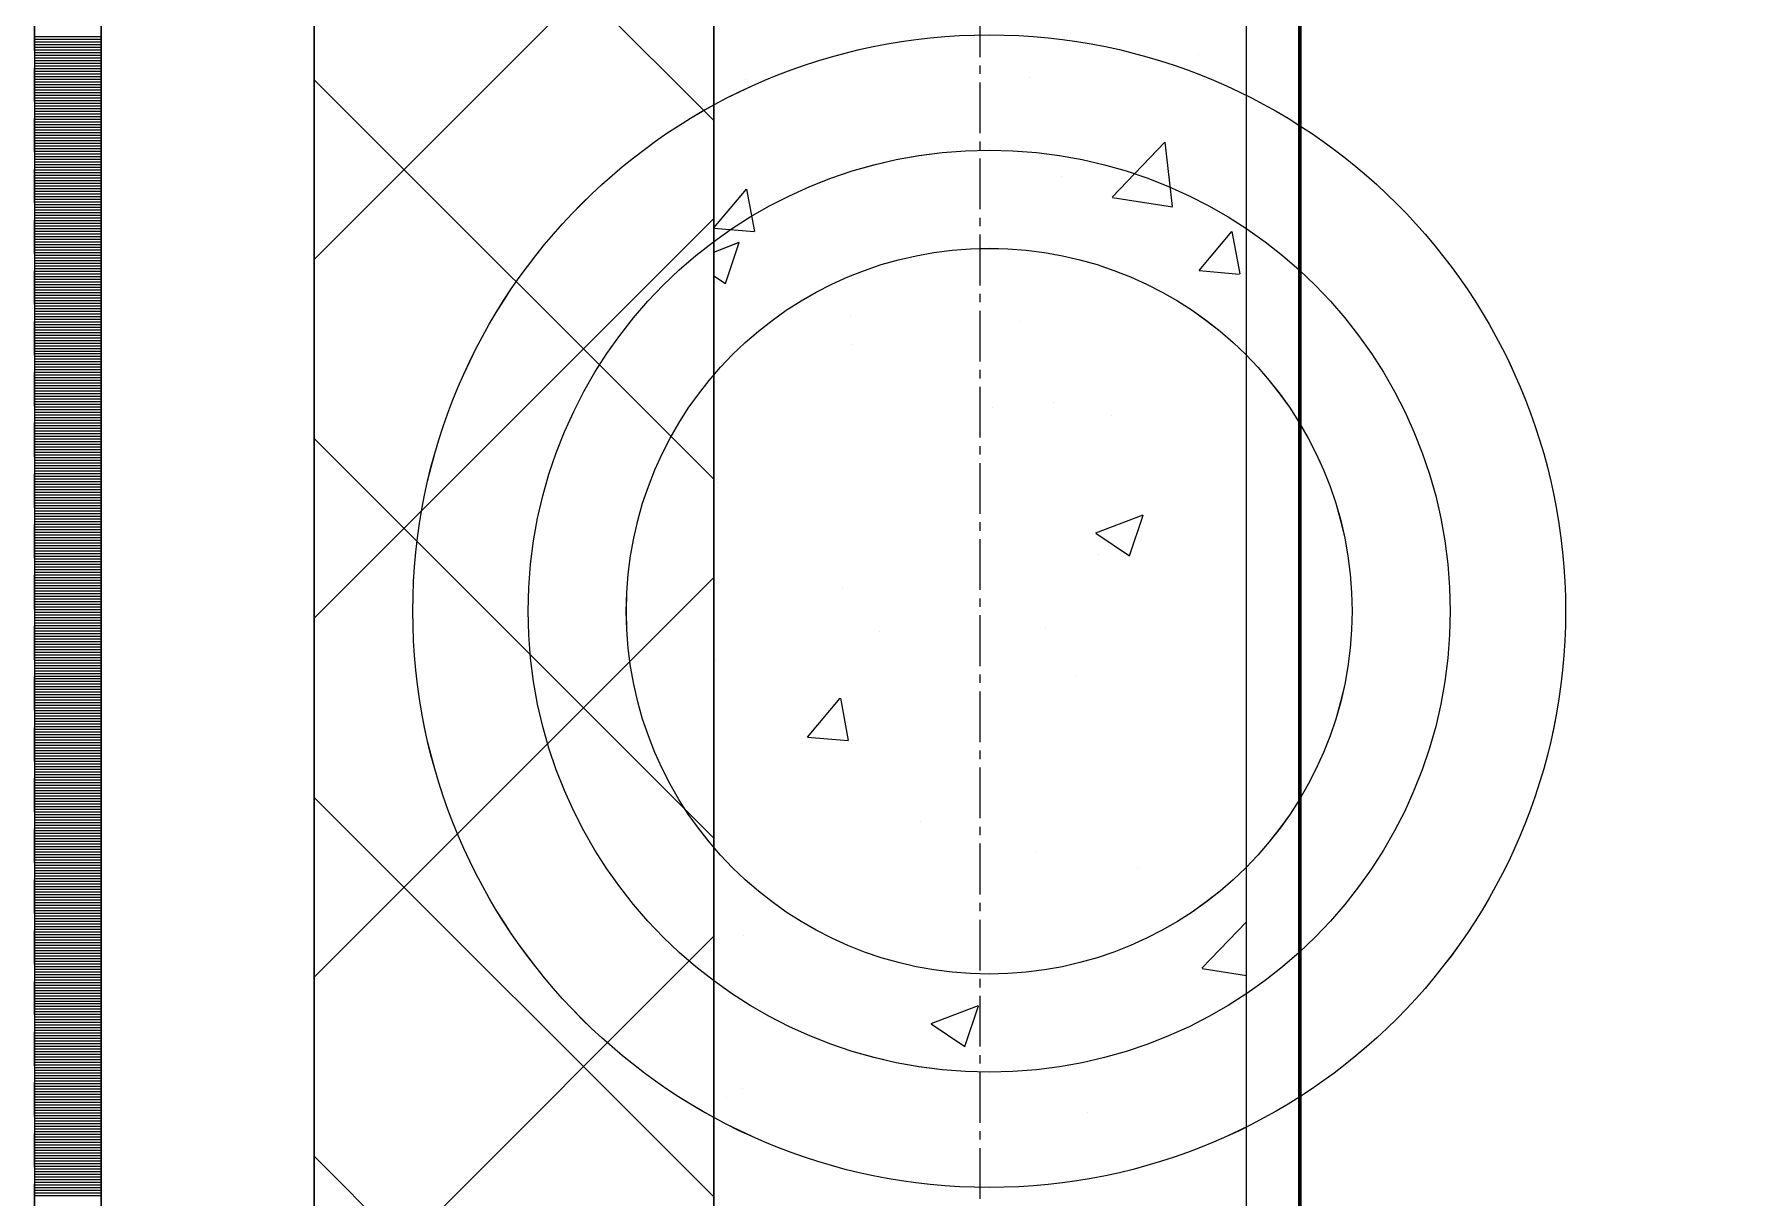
# Model space of a CAD drawing. Header units: millimetres. Extents: x 470010 to 1231400, y -134005 to 421770.
# Drawn here: x 672519 to 673165, y -45673 to -45237 of the extents above; entities that cross this region are included whole.
import ezdxf
from ezdxf.enums import TextEntityAlignment as Align

# ---------------------------------------------------------------- set-up
doc = ezdxf.new("R2010")
doc.units = ezdxf.units.MM
doc.linetypes.add('CENTER2', pattern=[28.575, 19.05, -3.175, 3.175, -3.175])
doc.linetypes.add('DASHED', pattern=[19.05, 12.7, -6.35])
doc.layers.get('Defpoints').update_dxf_attribs({"color": 140})
for name, color, linetype, lineweight in [('0) шп потолок', 3, 'Continuous', 60), ('АР_Стены ПЕНОблок', 52, 'Continuous', 20), ('АР_Тонкая', 254, 'Continuous', 5), ('АР_Утеплитель', 31, 'Continuous', 0), ('АР_Штриховка', 8, 'Continuous', 0)]:
    doc.layers.add(name, color=color, linetype=linetype, lineweight=lineweight)
doc.layers.add('АР_Делит', color=120, linetype='Continuous', lineweight=0, plot=False)
doc.layers.add('РД_Оси_100', color=7, linetype='Continuous', lineweight=0, true_color=0x525252)
doc.styles.add('style1', font='ARIALN.TTF')

# ---------------------------------------------------------------- blocks, each defined once
blk = doc.blocks.new('СОШ_2200_АР_ОСИ_М100_28.05.24')
at = {"layer": 'АР_Делит', "color": 251, "linetype": 'DASHED', "true_color": 0x636466}
blk.add_lwpolyline([(114955, 135155), (114955, -355), (93595.036, -355), (93595.036, 13855), (94145, 13855), (94145, 68320), (66055, 68320), (66055, 13857.73), (83455, 13857.73), (83455, -355), (45245, -355), (45245, 13145), (44695, 13145), (44695, 26755), (45245, 26755), (45245, 68320), (20455, 68320), (20455, 26755), (27955, 26755), (27955, 13145), (-355, 13145), (-355, 100855)], dxfattribs=at)
at = {"layer": 'РД_Оси_100', "color": 251, "linetype": 'CENTER2', "true_color": 0x636466}
blk.add_line((0, -6155), (0, 139938.679), dxfattribs=at)
blk = doc.blocks.new('A$C9108343f')
at = {"layer": '0) шп потолок'}
blk.add_lwpolyline([(14844.96, 52575), (14844.96, 61255), (7274.96, 61255), (7274.96, 52155), (13824.96, 52155)], dxfattribs=at)
at = {"layer": 'АР_Делит', "color": 18, "true_color": 0x000000}
for radius in [216.34, 173.04, 136.21]:
    blk.add_circle((7158.34, 54913.08), radius, dxfattribs=at)
at = {"layer": 'АР_Стены ПЕНОблок', "color": 18, "linetype": 'Continuous', "lineweight": 20, "true_color": 0x000000}
for p, q in [((7054.96, 97555), (7054.96, 21355)), ((7254.96, 21355), (7254.96, 97555))]:
    blk.add_line(p, q, dxfattribs=at)
at = {"layer": 'АР_Тонкая', "color": 18, "linetype": 'Continuous', "lineweight": 5, "true_color": 0x000000}
for p, q in [((6799.96, 97555), (6799.96, 21355)), ((6824.96, 97555), (6824.96, 21355)), ((6824.96, 21355), (6824.96, 97555)), ((6904.96, 21355), (6904.96, 97555))]:
    blk.add_line(p, q, dxfattribs=at)
at = {"layer": 'АР_Утеплитель', "color": 18, "linetype": 'Continuous', "lineweight": 0, "true_color": 0x000000}
for p, q in [((6904.96, 97555), (6904.96, 21355)), ((7054.96, 21355), (7054.96, 97555))]:
    blk.add_line(p, q, dxfattribs=at)
at = {"layer": 'АР_Штриховка', "color": 18, "linetype": 'Continuous', "lineweight": 0, "true_color": 0x000000}
for p, q in [((7054.96, 55097.29), (6904.96, 55247.29)), ((6904.96, 55045.15), (7054.96, 55195.15)), ((6799.96, 55128.75), (6824.96, 55128.75)), ((6799.96, 55127.75), (6824.96, 55127.75)), ((6799.96, 55126.75), (6824.96, 55126.75)), ((6799.96, 55125.75), (6824.96, 55125.75)), ((6799.96, 55124.75), (6824.96, 55124.75)), ((6799.96, 55123.75), (6824.96, 55123.75)), ((6799.96, 55122.75), (6824.96, 55122.75)), ((6799.96, 55121.75), (6824.96, 55121.75)), ((6799.96, 55120.75), (6824.96, 55120.75)), ((7236.95, 55121.91), (7236.95, 55121.91)), ((6799.96, 55119.75), (6824.96, 55119.75)), ((6799.96, 55118.75), (6824.96, 55118.75)), ((6799.96, 55117.75), (6824.96, 55117.75)), ((6799.96, 55116.75), (6824.96, 55116.75)), ((6799.96, 55115.75), (6824.96, 55115.75)), ((6799.96, 55114.75), (6824.96, 55114.75)), ((6799.96, 55113.75), (6824.96, 55113.75)), ((6799.96, 55112.75), (6824.96, 55112.75)), ((6799.96, 55111.75), (6824.96, 55111.75)), ((6799.96, 55110.75), (6824.96, 55110.75)), ((6799.96, 55109.75), (6824.96, 55109.75)), ((6799.96, 55108.75), (6824.96, 55108.75)), ((6799.96, 55107.75), (6824.96, 55107.75)), ((7054.96, 54962.59), (6904.96, 55112.59)), ((7066.73, 55112.82), (7066.73, 55112.82)), ((7173.37, 55113.53), (7173.37, 55113.53)), ((6799.96, 55106.75), (6824.96, 55106.75)), ((6799.96, 55105.75), (6824.96, 55105.75)), ((6799.96, 55104.75), (6824.96, 55104.75)), ((6799.96, 55103.75), (6824.96, 55103.75)), ((6799.96, 55102.75), (6824.96, 55102.75)), ((6799.96, 55101.75), (6824.96, 55101.75)), ((6799.96, 55100.75), (6824.96, 55100.75)), ((6799.96, 55099.75), (6824.96, 55099.75)), ((6799.96, 55098.75), (6824.96, 55098.75)), ((6799.96, 55097.75), (6824.96, 55097.75)), ((6799.96, 55096.75), (6824.96, 55096.75)), ((6799.96, 55095.75), (6824.96, 55095.75)), ((6799.96, 55094.75), (6824.96, 55094.75)), ((6799.96, 55093.75), (6824.96, 55093.75)), ((6799.96, 55092.75), (6824.96, 55092.75)), ((6799.96, 55091.75), (6824.96, 55091.75)), ((6799.96, 55090.75), (6824.96, 55090.75)), ((6799.96, 55089.75), (6824.96, 55089.75)), ((6799.96, 55088.75), (6824.96, 55088.75)), ((7204.53, 55068.5), (7224.31, 55089.12)), ((7227.17, 55065), (7224.37, 55089.13)), ((6799.96, 55087.75), (6824.96, 55087.75)), ((6799.96, 55086.75), (6824.96, 55086.75)), ((6799.96, 55085.75), (6824.96, 55085.75)), ((6799.96, 55084.75), (6824.96, 55084.75)), ((6799.96, 55083.75), (6824.96, 55083.75)), ((6799.96, 55082.75), (6824.96, 55082.75)), ((6799.96, 55081.75), (6824.96, 55081.75)), ((6799.96, 55080.75), (6824.96, 55080.75)), ((6799.96, 55079.75), (6824.96, 55079.75)), ((6799.96, 55078.75), (6824.96, 55078.75)), ((6799.96, 55077.75), (6824.96, 55077.75)), ((6799.96, 55076.75), (6824.96, 55076.75)), ((6799.96, 55075.75), (6824.96, 55075.75)), ((7185.47, 55076.14), (7185.47, 55076.14)), ((6799.96, 55074.75), (6824.96, 55074.75)), ((6799.96, 55073.75), (6824.96, 55073.75)), ((6799.96, 55072.75), (6824.96, 55072.75)), ((6799.96, 55071.75), (6824.96, 55071.75)), ((6799.96, 55070.75), (6824.96, 55070.75)), ((6799.96, 55069.75), (6824.96, 55069.75)), ((6799.96, 55068.75), (6824.96, 55068.75)), ((7054.96, 55056.93), (7067.18, 55071.5)), ((7070.32, 55055.61), (7067.39, 55071.53)), ((7204.57, 55068.41), (7227.16, 55064.9)), ((6799.96, 55067.75), (6824.96, 55067.75)), ((6799.96, 55066.75), (6824.96, 55066.75)), ((6799.96, 55065.75), (6824.96, 55065.75)), ((6799.96, 55064.75), (6824.96, 55064.75)), ((6799.96, 55063.75), (6824.96, 55063.75)), ((6799.96, 55062.75), (6824.96, 55062.75)), ((6799.96, 55061.75), (6824.96, 55061.75)), ((6799.96, 55060.75), (6824.96, 55060.75)), ((6799.96, 55059.75), (6824.96, 55059.75)), ((6799.96, 55058.75), (6824.96, 55058.75)), ((6799.96, 55057.75), (6824.96, 55057.75)), ((6799.96, 55056.75), (6824.96, 55056.75)), ((6799.96, 55055.75), (6824.96, 55055.75)), ((6904.96, 54910.45), (7054.96, 55060.45)), ((7054.96, 55056.9), (7070.12, 55055.57)), ((7237.12, 55040.96), (7249.36, 55055.56)), ((7252.51, 55039.67), (7249.57, 55055.59)), ((6799.96, 55054.75), (6824.96, 55054.75)), ((6799.96, 55053.75), (6824.96, 55053.75)), ((6799.96, 55052.75), (6824.96, 55052.75)), ((6799.96, 55051.75), (6824.96, 55051.75)), ((6799.96, 55050.75), (6824.96, 55050.75)), ((6799.96, 55049.75), (6824.96, 55049.75)), ((7054.96, 55047.88), (7064.55, 55051.56)), ((7059.35, 55036.07), (7064.5, 55051.42)), ((6799.96, 55048.75), (6824.96, 55048.75)), ((6799.96, 55047.75), (6824.96, 55047.75)), ((6799.96, 55046.75), (6824.96, 55046.75)), ((6799.96, 55045.75), (6824.96, 55045.75)), ((6799.96, 55044.75), (6824.96, 55044.75)), ((6799.96, 55043.75), (6824.96, 55043.75)), ((6799.96, 55042.75), (6824.96, 55042.75)), ((6799.96, 55041.75), (6824.96, 55041.75)), ((6799.96, 55040.75), (6824.96, 55040.75)), ((6799.96, 55039.75), (6824.96, 55039.75)), ((6799.96, 55038.75), (6824.96, 55038.75)), ((6799.96, 55037.75), (6824.96, 55037.75)), ((6799.96, 55036.75), (6824.96, 55036.75)), ((7054.96, 55039.03), (7059.33, 55036.07)), ((7237.12, 55040.96), (7252.3, 55039.63)), ((6799.96, 55035.75), (6824.96, 55035.75)), ((6799.96, 55034.75), (6824.96, 55034.75)), ((6799.96, 55033.75), (6824.96, 55033.75)), ((6799.96, 55032.75), (6824.96, 55032.75)), ((6799.96, 55031.75), (6824.96, 55031.75)), ((6799.96, 55030.75), (6824.96, 55030.75)), ((6799.96, 55029.75), (6824.96, 55029.75)), ((6799.96, 55028.75), (6824.96, 55028.75)), ((6799.96, 55027.75), (6824.96, 55027.75)), ((6799.96, 55026.75), (6824.96, 55026.75)), ((6799.96, 55025.75), (6824.96, 55025.75)), ((6799.96, 55024.75), (6824.96, 55024.75)), ((6799.96, 55023.75), (6824.96, 55023.75)), ((7106.14, 55023.64), (7106.14, 55023.64)), ((6799.96, 55022.75), (6824.96, 55022.75)), ((6799.96, 55021.75), (6824.96, 55021.75)), ((6799.96, 55020.75), (6824.96, 55020.75)), ((6799.96, 55019.75), (6824.96, 55019.75)), ((6799.96, 55018.75), (6824.96, 55018.75)), ((6799.96, 55017.75), (6824.96, 55017.75)), ((6799.96, 55016.75), (6824.96, 55016.75)), ((7170.13, 55021.72), (7170.13, 55021.72)), ((7241.73, 55017.91), (7241.73, 55017.91)), ((6799.96, 55015.75), (6824.96, 55015.75)), ((6799.96, 55014.75), (6824.96, 55014.75)), ((6799.96, 55013.75), (6824.96, 55013.75)), ((6799.96, 55012.75), (6824.96, 55012.75)), ((6799.96, 55011.75), (6824.96, 55011.75)), ((6799.96, 55010.75), (6824.96, 55010.75)), ((7106.55, 55013.35), (7106.55, 55013.35)), ((6799.96, 55009.75), (6824.96, 55009.75)), ((6799.96, 55008.75), (6824.96, 55008.75)), ((6799.96, 55007.75), (6824.96, 55007.75)), ((6799.96, 55006.75), (6824.96, 55006.75)), ((6799.96, 55005.75), (6824.96, 55005.75)), ((6799.96, 55004.75), (6824.96, 55004.75)), ((6799.96, 55003.75), (6824.96, 55003.75)), ((6799.96, 55002.75), (6824.96, 55002.75)), ((6799.96, 55001.75), (6824.96, 55001.75)), ((6799.96, 55000.75), (6824.96, 55000.75)), ((6799.96, 54999.75), (6824.96, 54999.75)), ((6799.96, 54998.75), (6824.96, 54998.75)), ((6799.96, 54997.75), (6824.96, 54997.75)), ((6799.96, 54996.75), (6824.96, 54996.75)), ((6799.96, 54995.75), (6824.96, 54995.75)), ((6799.96, 54994.75), (6824.96, 54994.75)), ((6799.96, 54993.75), (6824.96, 54993.75)), ((6799.96, 54992.75), (6824.96, 54992.75)), ((6799.96, 54991.75), (6824.96, 54991.75)), ((7182.38, 54991.58), (7182.38, 54991.58)), ((6799.96, 54990.75), (6824.96, 54990.75)), ((6799.96, 54989.75), (6824.96, 54989.75)), ((6799.96, 54988.75), (6824.96, 54988.75)), ((6799.96, 54987.75), (6824.96, 54987.75)), ((6799.96, 54986.75), (6824.96, 54986.75)), ((6799.96, 54985.75), (6824.96, 54985.75)), ((6799.96, 54984.75), (6824.96, 54984.75)), ((7159.7, 54989.52), (7159.7, 54989.52)), ((7204.37, 54986.69), (7204.37, 54986.69)), ((6799.96, 54983.75), (6824.96, 54983.75)), ((6799.96, 54982.75), (6824.96, 54982.75)), ((6799.96, 54981.75), (6824.96, 54981.75)), ((6799.96, 54980.75), (6824.96, 54980.75)), ((6799.96, 54979.75), (6824.96, 54979.75)), ((6799.96, 54978.75), (6824.96, 54978.75)), ((6799.96, 54977.75), (6824.96, 54977.75)), ((6799.96, 54976.75), (6824.96, 54976.75)), ((6799.96, 54975.75), (6824.96, 54975.75)), ((6799.96, 54974.75), (6824.96, 54974.75)), ((6799.96, 54973.75), (6824.96, 54973.75)), ((6799.96, 54972.75), (6824.96, 54972.75)), ((6799.96, 54971.75), (6824.96, 54971.75)), ((7054.96, 54827.88), (6904.96, 54977.88)), ((6799.96, 54970.75), (6824.96, 54970.75)), ((6799.96, 54969.75), (6824.96, 54969.75)), ((6799.96, 54968.75), (6824.96, 54968.75)), ((6799.96, 54967.75), (6824.96, 54967.75)), ((6799.96, 54966.75), (6824.96, 54966.75)), ((6799.96, 54965.75), (6824.96, 54965.75)), ((6799.96, 54964.75), (6824.96, 54964.75)), ((6799.96, 54963.75), (6824.96, 54963.75)), ((6799.96, 54962.75), (6824.96, 54962.75)), ((6799.96, 54961.75), (6824.96, 54961.75)), ((6799.96, 54960.75), (6824.96, 54960.75)), ((6799.96, 54959.75), (6824.96, 54959.75)), ((6799.96, 54958.75), (6824.96, 54958.75)), ((7056.24, 54961.27), (7056.24, 54961.27)), ((6799.96, 54957.75), (6824.96, 54957.75)), ((6799.96, 54956.75), (6824.96, 54956.75)), ((6799.96, 54955.75), (6824.96, 54955.75)), ((6799.96, 54954.75), (6824.96, 54954.75)), ((6799.96, 54953.75), (6824.96, 54953.75)), ((6799.96, 54952.75), (6824.96, 54952.75)), ((6799.96, 54951.75), (6824.96, 54951.75)), ((6799.96, 54950.75), (6824.96, 54950.75)), ((6799.96, 54949.75), (6824.96, 54949.75)), ((6799.96, 54948.75), (6824.96, 54948.75)), ((6799.96, 54947.75), (6824.96, 54947.75)), ((6799.96, 54946.75), (6824.96, 54946.75)), ((6799.96, 54945.75), (6824.96, 54945.75)), ((7198.38, 54942.47), (7216.16, 54949.3)), ((7210.96, 54933.8), (7216.11, 54949.15)), ((6799.96, 54944.75), (6824.96, 54944.75)), ((6799.96, 54943.75), (6824.96, 54943.75)), ((6799.96, 54942.75), (6824.96, 54942.75)), ((6799.96, 54941.75), (6824.96, 54941.75)), ((6799.96, 54940.75), (6824.96, 54940.75)), ((6799.96, 54939.75), (6824.96, 54939.75)), ((7198.31, 54942.33), (7210.95, 54933.81)), ((6799.96, 54938.75), (6824.96, 54938.75)), ((6799.96, 54937.75), (6824.96, 54937.75)), ((6799.96, 54936.75), (6824.96, 54936.75)), ((6799.96, 54935.75), (6824.96, 54935.75)), ((6799.96, 54934.75), (6824.96, 54934.75)), ((6799.96, 54933.75), (6824.96, 54933.75)), ((6799.96, 54932.75), (6824.96, 54932.75)), ((7199.51, 54934.21), (7199.51, 54934.21)), ((6799.96, 54931.75), (6824.96, 54931.75)), ((6799.96, 54930.75), (6824.96, 54930.75)), ((6799.96, 54929.75), (6824.96, 54929.75)), ((6799.96, 54928.75), (6824.96, 54928.75)), ((6799.96, 54927.75), (6824.96, 54927.75)), ((6799.96, 54926.75), (6824.96, 54926.75)), ((6799.96, 54925.75), (6824.96, 54925.75)), ((6799.96, 54924.75), (6824.96, 54924.75)), ((6799.96, 54923.75), (6824.96, 54923.75)), ((6799.96, 54922.75), (6824.96, 54922.75)), ((6799.96, 54921.75), (6824.96, 54921.75)), ((6799.96, 54920.75), (6824.96, 54920.75)), ((6799.96, 54919.75), (6824.96, 54919.75)), ((6904.96, 54775.75), (7054.96, 54925.75)), ((7103.31, 54921.54), (7103.31, 54921.54)), ((6799.96, 54918.75), (6824.96, 54918.75)), ((6799.96, 54917.75), (6824.96, 54917.75)), ((6799.96, 54916.75), (6824.96, 54916.75)), ((6799.96, 54915.75), (6824.96, 54915.75)), ((6799.96, 54914.75), (6824.96, 54914.75)), ((6799.96, 54913.75), (6824.96, 54913.75)), ((6799.96, 54912.75), (6824.96, 54912.75)), ((6799.96, 54911.75), (6824.96, 54911.75)), ((6799.96, 54910.75), (6824.96, 54910.75)), ((6799.96, 54909.75), (6824.96, 54909.75)), ((6799.96, 54908.75), (6824.96, 54908.75)), ((6799.96, 54907.75), (6824.96, 54907.75)), ((7179.29, 54907.03), (7179.29, 54907.03)), ((6799.96, 54906.75), (6824.96, 54906.75)), ((6799.96, 54905.75), (6824.96, 54905.75)), ((6799.96, 54904.75), (6824.96, 54904.75)), ((6799.96, 54903.75), (6824.96, 54903.75)), ((6799.96, 54902.75), (6824.96, 54902.75)), ((6799.96, 54901.75), (6824.96, 54901.75)), ((6799.96, 54900.75), (6824.96, 54900.75)), ((7117.11, 54905.5), (7117.11, 54905.5)), ((6799.96, 54899.75), (6824.96, 54899.75)), ((6799.96, 54898.75), (6824.96, 54898.75)), ((6799.96, 54897.75), (6824.96, 54897.75)), ((6799.96, 54896.75), (6824.96, 54896.75)), ((6799.96, 54895.75), (6824.96, 54895.75)), ((6799.96, 54894.75), (6824.96, 54894.75)), ((7055.61, 54894.53), (7055.61, 54894.53)), ((6799.96, 54893.75), (6824.96, 54893.75)), ((6799.96, 54892.75), (6824.96, 54892.75)), ((6799.96, 54891.75), (6824.96, 54891.75)), ((6799.96, 54890.75), (6824.96, 54890.75)), ((6799.96, 54889.75), (6824.96, 54889.75)), ((6799.96, 54888.75), (6824.96, 54888.75)), ((6799.96, 54887.75), (6824.96, 54887.75)), ((7191.2, 54888.8), (7191.2, 54888.8)), ((6799.96, 54886.75), (6824.96, 54886.75)), ((6799.96, 54885.75), (6824.96, 54885.75)), ((6799.96, 54884.75), (6824.96, 54884.75)), ((6799.96, 54883.75), (6824.96, 54883.75)), ((6799.96, 54882.75), (6824.96, 54882.75)), ((6799.96, 54881.75), (6824.96, 54881.75)), ((6799.96, 54880.75), (6824.96, 54880.75)), ((6799.96, 54879.75), (6824.96, 54879.75)), ((6799.96, 54878.75), (6824.96, 54878.75)), ((6799.96, 54877.75), (6824.96, 54877.75)), ((6799.96, 54876.75), (6824.96, 54876.75)), ((6799.96, 54875.75), (6824.96, 54875.75)), ((6799.96, 54874.75), (6824.96, 54874.75)), ((7090.18, 54865.85), (7102.42, 54880.44)), ((7105.57, 54864.55), (7102.63, 54880.47)), ((6799.96, 54873.75), (6824.96, 54873.75)), ((6799.96, 54872.75), (6824.96, 54872.75)), ((6799.96, 54871.75), (6824.96, 54871.75)), ((6799.96, 54870.75), (6824.96, 54870.75)), ((6799.96, 54869.75), (6824.96, 54869.75)), ((6799.96, 54868.75), (6824.96, 54868.75)), ((6799.96, 54867.75), (6824.96, 54867.75)), ((6799.96, 54866.75), (6824.96, 54866.75)), ((6799.96, 54865.75), (6824.96, 54865.75)), ((6799.96, 54864.75), (6824.96, 54864.75)), ((6799.96, 54863.75), (6824.96, 54863.75)), ((6799.96, 54862.75), (6824.96, 54862.75)), ((6799.96, 54861.75), (6824.96, 54861.75)), ((7090.18, 54865.84), (7105.36, 54864.51)), ((6799.96, 54860.75), (6824.96, 54860.75)), ((6799.96, 54859.75), (6824.96, 54859.75)), ((6799.96, 54858.75), (6824.96, 54858.75)), ((6799.96, 54857.75), (6824.96, 54857.75)), ((6799.96, 54856.75), (6824.96, 54856.75)), ((6799.96, 54855.75), (6824.96, 54855.75)), ((6799.96, 54854.75), (6824.96, 54854.75)), ((6799.96, 54853.75), (6824.96, 54853.75)), ((6799.96, 54852.75), (6824.96, 54852.75)), ((6799.96, 54851.75), (6824.96, 54851.75)), ((6799.96, 54850.75), (6824.96, 54850.75)), ((6799.96, 54849.75), (6824.96, 54849.75)), ((6799.96, 54848.75), (6824.96, 54848.75)), ((6799.96, 54847.75), (6824.96, 54847.75)), ((6799.96, 54846.75), (6824.96, 54846.75)), ((6799.96, 54845.75), (6824.96, 54845.75)), ((6799.96, 54844.75), (6824.96, 54844.75)), ((6799.96, 54843.75), (6824.96, 54843.75)), ((6799.96, 54842.75), (6824.96, 54842.75)), ((7054.96, 54693.18), (6904.96, 54843.18)), ((6799.96, 54841.75), (6824.96, 54841.75)), ((6799.96, 54840.75), (6824.96, 54840.75)), ((6799.96, 54839.75), (6824.96, 54839.75)), ((6799.96, 54838.75), (6824.96, 54838.75)), ((6799.96, 54837.75), (6824.96, 54837.75)), ((6799.96, 54836.75), (6824.96, 54836.75)), ((6799.96, 54835.75), (6824.96, 54835.75)), ((6799.96, 54834.75), (6824.96, 54834.75)), ((6799.96, 54833.75), (6824.96, 54833.75)), ((6799.96, 54832.75), (6824.96, 54832.75)), ((6799.96, 54831.75), (6824.96, 54831.75)), ((6799.96, 54830.75), (6824.96, 54830.75)), ((6799.96, 54829.75), (6824.96, 54829.75)), ((7132.69, 54834.03), (7132.69, 54834.03)), ((6799.96, 54828.75), (6824.96, 54828.75)), ((6799.96, 54827.75), (6824.96, 54827.75)), ((6799.96, 54826.75), (6824.96, 54826.75)), ((6799.96, 54825.75), (6824.96, 54825.75)), ((6799.96, 54824.75), (6824.96, 54824.75)), ((6799.96, 54823.75), (6824.96, 54823.75)), ((6799.96, 54822.75), (6824.96, 54822.75)), ((6799.96, 54821.75), (6824.96, 54821.75)), ((6799.96, 54820.75), (6824.96, 54820.75)), ((6799.96, 54819.75), (6824.96, 54819.75)), ((6799.96, 54818.75), (6824.96, 54818.75)), ((6799.96, 54817.75), (6824.96, 54817.75)), ((6799.96, 54816.75), (6824.96, 54816.75)), ((7176.2, 54822.47), (7176.2, 54822.47)), ((7214.11, 54816.61), (7214.11, 54816.61)), ((6799.96, 54815.75), (6824.96, 54815.75)), ((6799.96, 54814.75), (6824.96, 54814.75)), ((6799.96, 54813.75), (6824.96, 54813.75)), ((6799.96, 54812.75), (6824.96, 54812.75)), ((6799.96, 54811.75), (6824.96, 54811.75)), ((6799.96, 54810.75), (6824.96, 54810.75)), ((6799.96, 54809.75), (6824.96, 54809.75)), ((6799.96, 54808.75), (6824.96, 54808.75)), ((6799.96, 54807.75), (6824.96, 54807.75)), ((6799.96, 54806.75), (6824.96, 54806.75)), ((6799.96, 54805.75), (6824.96, 54805.75)), ((6799.96, 54804.75), (6824.96, 54804.75)), ((6799.96, 54803.75), (6824.96, 54803.75)), ((6799.96, 54802.75), (6824.96, 54802.75)), ((6799.96, 54801.75), (6824.96, 54801.75)), ((6799.96, 54800.75), (6824.96, 54800.75)), ((6799.96, 54799.75), (6824.96, 54799.75)), ((6799.96, 54798.75), (6824.96, 54798.75)), ((6799.96, 54797.75), (6824.96, 54797.75)), ((6799.96, 54796.75), (6824.96, 54796.75)), ((6799.96, 54795.75), (6824.96, 54795.75)), ((6799.96, 54794.75), (6824.96, 54794.75)), ((6799.96, 54793.75), (6824.96, 54793.75)), ((6799.96, 54792.75), (6824.96, 54792.75)), ((6799.96, 54791.75), (6824.96, 54791.75)), ((6799.96, 54790.75), (6824.96, 54790.75)), ((6904.96, 54641.04), (7054.96, 54791.04)), ((7065.98, 54791.18), (7065.98, 54791.18)), ((7238.2, 54779.03), (7254.96, 54796.5)), ((6799.96, 54789.75), (6824.96, 54789.75)), ((6799.96, 54788.75), (6824.96, 54788.75)), ((6799.96, 54787.75), (6824.96, 54787.75)), ((6799.96, 54786.75), (6824.96, 54786.75)), ((6799.96, 54785.75), (6824.96, 54785.75)), ((6799.96, 54784.75), (6824.96, 54784.75)), ((6799.96, 54783.75), (6824.96, 54783.75)), ((6799.96, 54782.75), (6824.96, 54782.75)), ((6799.96, 54781.75), (6824.96, 54781.75)), ((6799.96, 54780.75), (6824.96, 54780.75)), ((6799.96, 54779.75), (6824.96, 54779.75)), ((6799.96, 54778.75), (6824.96, 54778.75)), ((6799.96, 54777.75), (6824.96, 54777.75)), ((7238.24, 54778.94), (7254.96, 54776.35)), ((6799.96, 54776.75), (6824.96, 54776.75)), ((6799.96, 54775.75), (6824.96, 54775.75)), ((6799.96, 54774.75), (6824.96, 54774.75)), ((6799.96, 54773.75), (6824.96, 54773.75)), ((6799.96, 54772.75), (6824.96, 54772.75)), ((6799.96, 54771.75), (6824.96, 54771.75)), ((6799.96, 54770.75), (6824.96, 54770.75)), ((6799.96, 54769.75), (6824.96, 54769.75)), ((6799.96, 54768.75), (6824.96, 54768.75)), ((6799.96, 54767.75), (6824.96, 54767.75)), ((6799.96, 54766.75), (6824.96, 54766.75)), ((6799.96, 54765.75), (6824.96, 54765.75)), ((6799.96, 54764.75), (6824.96, 54764.75)), ((7136.57, 54758.28), (7154.36, 54765.11)), ((7149.16, 54749.62), (7154.31, 54764.97)), ((6799.96, 54763.75), (6824.96, 54763.75)), ((6799.96, 54762.75), (6824.96, 54762.75)), ((6799.96, 54761.75), (6824.96, 54761.75)), ((6799.96, 54760.75), (6824.96, 54760.75)), ((6799.96, 54759.75), (6824.96, 54759.75)), ((6799.96, 54758.75), (6824.96, 54758.75)), ((7136.51, 54758.14), (7149.14, 54749.62)), ((7141.74, 54759.01), (7141.74, 54759.01)), ((6799.96, 54757.75), (6824.96, 54757.75)), ((6799.96, 54756.75), (6824.96, 54756.75)), ((6799.96, 54755.75), (6824.96, 54755.75)), ((6799.96, 54754.75), (6824.96, 54754.75)), ((6799.96, 54753.75), (6824.96, 54753.75)), ((6799.96, 54752.75), (6824.96, 54752.75)), ((6799.96, 54751.75), (6824.96, 54751.75)), ((7226.29, 54754.97), (7226.29, 54754.97)), ((6799.96, 54750.75), (6824.96, 54750.75)), ((6799.96, 54749.75), (6824.96, 54749.75)), ((6799.96, 54748.75), (6824.96, 54748.75)), ((6799.96, 54747.75), (6824.96, 54747.75)), ((6799.96, 54746.75), (6824.96, 54746.75)), ((6799.96, 54745.75), (6824.96, 54745.75)), ((6799.96, 54744.75), (6824.96, 54744.75)), ((6799.96, 54743.75), (6824.96, 54743.75)), ((6799.96, 54742.75), (6824.96, 54742.75)), ((6799.96, 54741.75), (6824.96, 54741.75)), ((6799.96, 54740.75), (6824.96, 54740.75)), ((6799.96, 54739.75), (6824.96, 54739.75)), ((6799.96, 54738.75), (6824.96, 54738.75)), ((6799.96, 54737.75), (6824.96, 54737.75)), ((6799.96, 54736.75), (6824.96, 54736.75)), ((6799.96, 54735.75), (6824.96, 54735.75)), ((6799.96, 54734.75), (6824.96, 54734.75)), ((6799.96, 54733.75), (6824.96, 54733.75)), ((6799.96, 54732.75), (6824.96, 54732.75)), ((7065.87, 54733.85), (7065.87, 54733.85)), ((7173.11, 54737.92), (7173.11, 54737.92)), ((6799.96, 54731.75), (6824.96, 54731.75)), ((6799.96, 54730.75), (6824.96, 54730.75)), ((6799.96, 54729.75), (6824.96, 54729.75)), ((6799.96, 54728.75), (6824.96, 54728.75)), ((6799.96, 54727.75), (6824.96, 54727.75)), ((6799.96, 54726.75), (6824.96, 54726.75)), ((7059.7, 54730.62), (7059.7, 54730.62)), ((6799.96, 54725.75), (6824.96, 54725.75)), ((6799.96, 54724.75), (6824.96, 54724.75)), ((6799.96, 54723.75), (6824.96, 54723.75)), ((6799.96, 54722.75), (6824.96, 54722.75)), ((6799.96, 54721.75), (6824.96, 54721.75)), ((6799.96, 54720.75), (6824.96, 54720.75)), ((6799.96, 54719.75), (6824.96, 54719.75)), ((7195.29, 54724.89), (7195.29, 54724.89)), ((6799.96, 54718.75), (6824.96, 54718.75)), ((6799.96, 54717.75), (6824.96, 54717.75)), ((6799.96, 54716.75), (6824.96, 54716.75)), ((6799.96, 54715.75), (6824.96, 54715.75)), ((6799.96, 54714.75), (6824.96, 54714.75)), ((6799.96, 54713.75), (6824.96, 54713.75)), ((6799.96, 54712.75), (6824.96, 54712.75)), ((6799.96, 54711.75), (6824.96, 54711.75)), ((6799.96, 54710.75), (6824.96, 54710.75)), ((6799.96, 54709.75), (6824.96, 54709.75)), ((6799.96, 54708.75), (6824.96, 54708.75)), ((6799.96, 54707.75), (6824.96, 54707.75)), ((6799.96, 54706.75), (6824.96, 54706.75)), ((7054.96, 54558.47), (6904.96, 54708.47)), ((6799.96, 54705.75), (6824.96, 54705.75)), ((6799.96, 54704.75), (6824.96, 54704.75)), ((6799.96, 54703.75), (6824.96, 54703.75)), ((6799.96, 54702.75), (6824.96, 54702.75)), ((6799.96, 54701.75), (6824.96, 54701.75)), ((6799.96, 54700.75), (6824.96, 54700.75)), ((6799.96, 54699.75), (6824.96, 54699.75)), ((6799.96, 54698.75), (6824.96, 54698.75)), ((6799.96, 54697.75), (6824.96, 54697.75)), ((6799.96, 54696.75), (6824.96, 54696.75)), ((6799.96, 54695.75), (6824.96, 54695.75)), ((6799.96, 54694.75), (6824.96, 54694.75)), ((6799.96, 54693.75), (6824.96, 54693.75))]:
    blk.add_line(p, q, dxfattribs=at)
at = {"layer": 'РД_Оси_100'}
blk.add_blockref('СОШ_2200_АР_ОСИ_М100_28.05.24', (7154.96, 6755), dxfattribs=at)
at = {"layer": 'Defpoints', "color": 18, "true_color": 0x000000, "style": 'style1'}
for p in [(143949.34, 316089.12), (143974.98, 281639.5), (143890.4, 273244.71), (143839.99, 264276.81), (143967.75, 254892.38), (12251.96, 104178.14), (12382.58, 96023.14)]:
    blk.add_attdef('АР-ПОМЕЩЕНИЕ:НАИМЕНОВАНИЕ', text='', height=100, dxfattribs=at).set_placement(p, align=Align.MIDDLE)
at = {"layer": 'Defpoints', "color": 18, "true_color": 0x000000, "style": 'style1', "flags": 8}
for p in [(143951.3, 279099.09), (143848.34, 269251.11), (143875.33, 260094.25), (144049.74, 250824.7), (163419.28, 238153.36), (155897.46, 237965.97), (183037.2, 237965.97), (143342.94, 237876.19)]:
    blk.add_attdef('АР-ПОМЕЩЕНИЕ:НАИМЕНОВАНИЕ', text='', height=100, dxfattribs=at).set_placement(p, align=Align.MIDDLE)

msp = doc.modelspace()

# ---------------------------------------------------------------- linework, layer by layer
at = {"layer": '0) шп потолок'}
msp.add_lwpolyline([(680563.57, -47791.242), (680563.57, -39111.242), (672993.57, -39111.242), (672993.57, -48211.242), (679543.57, -48211.242)], dxfattribs=at)
at = {"layer": 'АР_Делит', "color": 18, "true_color": 0x000000}
for radius in [216.336, 173.036, 136.212]:
    msp.add_circle((672876.957, -45453.162), radius, dxfattribs=at)
at = {"layer": 'АР_Стены ПЕНОблок', "color": 18, "linetype": 'Continuous', "lineweight": 20, "true_color": 0x000000}
for p, q in [((672773.57, -2811.242), (672773.57, -79011.242)), ((672973.57, -79011.242), (672973.57, -2811.242))]:
    msp.add_line(p, q, dxfattribs=at)
at = {"layer": 'АР_Тонкая', "color": 18, "linetype": 'Continuous', "lineweight": 5, "true_color": 0x000000}
for p, q in [((672518.57, -2811.242), (672518.57, -79011.242)), ((672543.57, -2811.242), (672543.57, -79011.242)), ((672543.57, -79011.242), (672543.57, -2811.242)), ((672623.57, -79011.242), (672623.57, -2811.242))]:
    msp.add_line(p, q, dxfattribs=at)
at = {"layer": 'АР_Утеплитель', "color": 18, "linetype": 'Continuous', "lineweight": 0, "true_color": 0x000000}
for p, q in [((672623.57, -2811.242), (672623.57, -79011.242)), ((672773.57, -79011.242), (672773.57, -2811.242))]:
    msp.add_line(p, q, dxfattribs=at)
at = {"layer": 'АР_Штриховка', "color": 18, "linetype": 'Continuous', "lineweight": 0, "true_color": 0x000000}
for p, q in [((672773.57, -45268.952), (672623.57, -45118.952)), ((672623.57, -45321.089), (672773.57, -45171.089)), ((672518.57, -45237.492), (672543.57, -45237.492)), ((672518.57, -45238.492), (672543.57, -45238.492)), ((672518.57, -45239.492), (672543.57, -45239.492)), ((672518.57, -45240.492), (672543.57, -45240.492)), ((672518.57, -45241.492), (672543.57, -45241.492)), ((672518.57, -45242.492), (672543.57, -45242.492)), ((672518.57, -45243.492), (672543.57, -45243.492)), ((672518.57, -45244.492), (672543.57, -45244.492)), ((672518.57, -45245.492), (672543.57, -45245.492)), ((672518.57, -45246.492), (672543.57, -45246.492)), ((672518.57, -45247.492), (672543.57, -45247.492)), ((672518.57, -45248.492), (672543.57, -45248.492)), ((672518.57, -45249.492), (672543.57, -45249.492)), ((672518.57, -45250.492), (672543.57, -45250.492)), ((672518.57, -45251.492), (672543.57, -45251.492)), ((672518.57, -45252.492), (672543.57, -45252.492)), ((672518.57, -45253.492), (672543.57, -45253.492)), ((672518.57, -45254.492), (672543.57, -45254.492)), ((672518.57, -45255.492), (672543.57, -45255.492)), ((672773.57, -45403.656), (672623.57, -45253.656)), ((672518.57, -45256.492), (672543.57, -45256.492)), ((672518.57, -45257.492), (672543.57, -45257.492)), ((672518.57, -45258.492), (672543.57, -45258.492)), ((672518.57, -45259.492), (672543.57, -45259.492)), ((672518.57, -45260.492), (672543.57, -45260.492)), ((672518.57, -45261.492), (672543.57, -45261.492)), ((672518.57, -45262.492), (672543.57, -45262.492)), ((672518.57, -45263.492), (672543.57, -45263.492)), ((672518.57, -45264.492), (672543.57, -45264.492)), ((672518.57, -45265.492), (672543.57, -45265.492)), ((672518.57, -45266.492), (672543.57, -45266.492)), ((672518.57, -45267.492), (672543.57, -45267.492)), ((672518.57, -45268.492), (672543.57, -45268.492)), ((672518.57, -45269.492), (672543.57, -45269.492)), ((672518.57, -45270.492), (672543.57, -45270.492)), ((672518.57, -45271.492), (672543.57, -45271.492)), ((672518.57, -45272.492), (672543.57, -45272.492)), ((672518.57, -45273.492), (672543.57, -45273.492)), ((672518.57, -45274.492), (672543.57, -45274.492)), ((672518.57, -45275.492), (672543.57, -45275.492)), ((672518.57, -45276.492), (672543.57, -45276.492)), ((672518.57, -45277.492), (672543.57, -45277.492)), ((672518.57, -45278.492), (672543.57, -45278.492)), ((672518.57, -45279.492), (672543.57, -45279.492)), ((672518.57, -45280.492), (672543.57, -45280.492)), ((672518.57, -45281.492), (672543.57, -45281.492)), ((672923.138, -45297.742), (672942.921, -45277.123)), ((672945.787, -45301.239), (672942.981, -45277.116)), ((672518.57, -45282.492), (672543.57, -45282.492)), ((672518.57, -45283.492), (672543.57, -45283.492)), ((672518.57, -45284.492), (672543.57, -45284.492)), ((672518.57, -45285.492), (672543.57, -45285.492)), ((672518.57, -45286.492), (672543.57, -45286.492)), ((672518.57, -45287.492), (672543.57, -45287.492)), ((672518.57, -45288.492), (672543.57, -45288.492)), ((672518.57, -45289.492), (672543.57, -45289.492)), ((672518.57, -45290.492), (672543.57, -45290.492)), ((672518.57, -45291.492), (672543.57, -45291.492)), ((672518.57, -45292.492), (672543.57, -45292.492)), ((672518.57, -45293.492), (672543.57, -45293.492)), ((672518.57, -45294.492), (672543.57, -45294.492)), ((672518.57, -45295.492), (672543.57, -45295.492)), ((672518.57, -45296.492), (672543.57, -45296.492)), ((672518.57, -45297.492), (672543.57, -45297.492)), ((672518.57, -45298.492), (672543.57, -45298.492)), ((672518.57, -45299.492), (672543.57, -45299.492)), ((672518.57, -45300.492), (672543.57, -45300.492)), ((672773.57, -45309.312), (672785.791, -45294.747)), ((672788.935, -45310.635), (672785.998, -45294.713)), ((672923.182, -45297.836), (672945.772, -45301.339)), ((672518.57, -45301.492), (672543.57, -45301.492)), ((672518.57, -45302.492), (672543.57, -45302.492)), ((672518.57, -45303.492), (672543.57, -45303.492)), ((672518.57, -45304.492), (672543.57, -45304.492)), ((672518.57, -45305.492), (672543.57, -45305.492)), ((672518.57, -45306.492), (672543.57, -45306.492)), ((672623.57, -45455.793), (672773.57, -45305.793)), ((672518.57, -45307.492), (672543.57, -45307.492)), ((672518.57, -45308.492), (672543.57, -45308.492)), ((672518.57, -45309.492), (672543.57, -45309.492)), ((672518.57, -45310.492), (672543.57, -45310.492)), ((672518.57, -45311.492), (672543.57, -45311.492)), ((672518.57, -45312.492), (672543.57, -45312.492)), ((672518.57, -45313.492), (672543.57, -45313.492)), ((672773.57, -45309.347), (672788.728, -45310.673)), ((672955.731, -45325.279), (672967.976, -45310.686)), ((672971.119, -45326.574), (672968.182, -45310.652)), ((672518.57, -45314.492), (672543.57, -45314.492)), ((672518.57, -45315.492), (672543.57, -45315.492)), ((672518.57, -45316.492), (672543.57, -45316.492)), ((672518.57, -45317.492), (672543.57, -45317.492)), ((672518.57, -45318.492), (672543.57, -45318.492)), ((672518.57, -45319.492), (672543.57, -45319.492)), ((672773.57, -45318.359), (672783.159, -45314.678)), ((672777.958, -45330.172), (672783.108, -45314.823)), ((672518.57, -45320.492), (672543.57, -45320.492)), ((672518.57, -45321.492), (672543.57, -45321.492)), ((672518.57, -45322.492), (672543.57, -45322.492)), ((672518.57, -45323.492), (672543.57, -45323.492)), ((672518.57, -45324.492), (672543.57, -45324.492)), ((672518.57, -45325.492), (672543.57, -45325.492)), ((672518.57, -45326.492), (672543.57, -45326.492)), ((672955.731, -45325.284), (672970.913, -45326.612)), ((672518.57, -45327.492), (672543.57, -45327.492)), ((672518.57, -45328.492), (672543.57, -45328.492)), ((672518.57, -45329.492), (672543.57, -45329.492)), ((672518.57, -45330.492), (672543.57, -45330.492)), ((672518.57, -45331.492), (672543.57, -45331.492)), ((672518.57, -45332.492), (672543.57, -45332.492)), ((672773.57, -45327.217), (672777.945, -45330.168)), ((672518.57, -45333.492), (672543.57, -45333.492)), ((672518.57, -45334.492), (672543.57, -45334.492)), ((672518.57, -45335.492), (672543.57, -45335.492)), ((672518.57, -45336.492), (672543.57, -45336.492)), ((672518.57, -45337.492), (672543.57, -45337.492)), ((672518.57, -45338.492), (672543.57, -45338.492)), ((672518.57, -45339.492), (672543.57, -45339.492)), ((672518.57, -45340.492), (672543.57, -45340.492)), ((672518.57, -45341.492), (672543.57, -45341.492)), ((672518.57, -45342.492), (672543.57, -45342.492)), ((672518.57, -45343.492), (672543.57, -45343.492)), ((672518.57, -45344.492), (672543.57, -45344.492)), ((672518.57, -45345.492), (672543.57, -45345.492)), ((672518.57, -45346.492), (672543.57, -45346.492)), ((672518.57, -45347.492), (672543.57, -45347.492)), ((672518.57, -45348.492), (672543.57, -45348.492)), ((672518.57, -45349.492), (672543.57, -45349.492)), ((672518.57, -45350.492), (672543.57, -45350.492)), ((672518.57, -45351.492), (672543.57, -45351.492)), ((672518.57, -45352.492), (672543.57, -45352.492)), ((672518.57, -45353.492), (672543.57, -45353.492)), ((672518.57, -45354.492), (672543.57, -45354.492)), ((672518.57, -45355.492), (672543.57, -45355.492)), ((672518.57, -45356.492), (672543.57, -45356.492)), ((672518.57, -45357.492), (672543.57, -45357.492)), ((672518.57, -45358.492), (672543.57, -45358.492)), ((672518.57, -45359.492), (672543.57, -45359.492)), ((672518.57, -45360.492), (672543.57, -45360.492)), ((672518.57, -45361.492), (672543.57, -45361.492)), ((672518.57, -45362.492), (672543.57, -45362.492)), ((672518.57, -45363.492), (672543.57, -45363.492)), ((672518.57, -45364.492), (672543.57, -45364.492)), ((672518.57, -45365.492), (672543.57, -45365.492)), ((672518.57, -45366.492), (672543.57, -45366.492)), ((672518.57, -45367.492), (672543.57, -45367.492)), ((672518.57, -45368.492), (672543.57, -45368.492)), ((672518.57, -45369.492), (672543.57, -45369.492)), ((672518.57, -45370.492), (672543.57, -45370.492)), ((672518.57, -45371.492), (672543.57, -45371.492)), ((672518.57, -45372.492), (672543.57, -45372.492)), ((672518.57, -45373.492), (672543.57, -45373.492)), ((672518.57, -45374.492), (672543.57, -45374.492)), ((672518.57, -45375.492), (672543.57, -45375.492)), ((672518.57, -45376.492), (672543.57, -45376.492)), ((672518.57, -45377.492), (672543.57, -45377.492)), ((672518.57, -45378.492), (672543.57, -45378.492)), ((672518.57, -45379.492), (672543.57, -45379.492)), ((672518.57, -45380.492), (672543.57, -45380.492)), ((672518.57, -45381.492), (672543.57, -45381.492)), ((672518.57, -45382.492), (672543.57, -45382.492)), ((672518.57, -45383.492), (672543.57, -45383.492)), ((672518.57, -45384.492), (672543.57, -45384.492)), ((672518.57, -45385.492), (672543.57, -45385.492)), ((672518.57, -45386.492), (672543.57, -45386.492)), ((672518.57, -45387.492), (672543.57, -45387.492)), ((672518.57, -45388.492), (672543.57, -45388.492)), ((672518.57, -45389.492), (672543.57, -45389.492)), ((672518.57, -45390.492), (672543.57, -45390.492)), ((672518.57, -45391.492), (672543.57, -45391.492)), ((672773.57, -45538.36), (672623.57, -45388.36)), ((672518.57, -45392.492), (672543.57, -45392.492)), ((672518.57, -45393.492), (672543.57, -45393.492)), ((672518.57, -45394.492), (672543.57, -45394.492)), ((672518.57, -45395.492), (672543.57, -45395.492)), ((672518.57, -45396.492), (672543.57, -45396.492)), ((672518.57, -45397.492), (672543.57, -45397.492)), ((672518.57, -45398.492), (672543.57, -45398.492)), ((672518.57, -45399.492), (672543.57, -45399.492)), ((672518.57, -45400.492), (672543.57, -45400.492)), ((672518.57, -45401.492), (672543.57, -45401.492)), ((672518.57, -45402.492), (672543.57, -45402.492)), ((672518.57, -45403.492), (672543.57, -45403.492)), ((672518.57, -45404.492), (672543.57, -45404.492)), ((672518.57, -45405.492), (672543.57, -45405.492)), ((672518.57, -45406.492), (672543.57, -45406.492)), ((672518.57, -45407.492), (672543.57, -45407.492)), ((672518.57, -45408.492), (672543.57, -45408.492)), ((672518.57, -45409.492), (672543.57, -45409.492)), ((672518.57, -45410.492), (672543.57, -45410.492)), ((672518.57, -45411.492), (672543.57, -45411.492)), ((672518.57, -45412.492), (672543.57, -45412.492)), ((672518.57, -45413.492), (672543.57, -45413.492)), ((672518.57, -45414.492), (672543.57, -45414.492)), ((672518.57, -45415.492), (672543.57, -45415.492)), ((672518.57, -45416.492), (672543.57, -45416.492)), ((672916.988, -45423.77), (672934.773, -45416.943)), ((672929.572, -45432.437), (672934.722, -45417.088)), ((672518.57, -45417.492), (672543.57, -45417.492)), ((672518.57, -45418.492), (672543.57, -45418.492)), ((672518.57, -45419.492), (672543.57, -45419.492)), ((672518.57, -45420.492), (672543.57, -45420.492)), ((672518.57, -45421.492), (672543.57, -45421.492)), ((672518.57, -45422.492), (672543.57, -45422.492)), ((672518.57, -45423.492), (672543.57, -45423.492)), ((672518.57, -45424.492), (672543.57, -45424.492)), ((672518.57, -45425.492), (672543.57, -45425.492)), ((672518.57, -45426.492), (672543.57, -45426.492)), ((672518.57, -45427.492), (672543.57, -45427.492)), ((672518.57, -45428.492), (672543.57, -45428.492)), ((672518.57, -45429.492), (672543.57, -45429.492)), ((672916.925, -45423.911), (672929.559, -45432.433)), ((672518.57, -45430.492), (672543.57, -45430.492)), ((672518.57, -45431.492), (672543.57, -45431.492)), ((672518.57, -45432.492), (672543.57, -45432.492)), ((672518.57, -45433.492), (672543.57, -45433.492)), ((672518.57, -45434.492), (672543.57, -45434.492)), ((672518.57, -45435.492), (672543.57, -45435.492)), ((672518.57, -45436.492), (672543.57, -45436.492)), ((672518.57, -45437.492), (672543.57, -45437.492)), ((672518.57, -45438.492), (672543.57, -45438.492)), ((672518.57, -45439.492), (672543.57, -45439.492)), ((672518.57, -45440.492), (672543.57, -45440.492)), ((672518.57, -45441.492), (672543.57, -45441.492)), ((672518.57, -45442.492), (672543.57, -45442.492)), ((672623.57, -45590.497), (672773.57, -45440.497)), ((672518.57, -45443.492), (672543.57, -45443.492)), ((672518.57, -45444.492), (672543.57, -45444.492)), ((672518.57, -45445.492), (672543.57, -45445.492)), ((672518.57, -45446.492), (672543.57, -45446.492)), ((672518.57, -45447.492), (672543.57, -45447.492)), ((672518.57, -45448.492), (672543.57, -45448.492)), ((672518.57, -45449.492), (672543.57, -45449.492)), ((672518.57, -45450.492), (672543.57, -45450.492)), ((672518.57, -45451.492), (672543.57, -45451.492)), ((672518.57, -45452.492), (672543.57, -45452.492)), ((672518.57, -45453.492), (672543.57, -45453.492)), ((672518.57, -45454.492), (672543.57, -45454.492)), ((672518.57, -45455.492), (672543.57, -45455.492)), ((672518.57, -45456.492), (672543.57, -45456.492)), ((672518.57, -45457.492), (672543.57, -45457.492)), ((672518.57, -45458.492), (672543.57, -45458.492)), ((672518.57, -45459.492), (672543.57, -45459.492)), ((672518.57, -45460.492), (672543.57, -45460.492)), ((672518.57, -45461.492), (672543.57, -45461.492)), ((672518.57, -45462.492), (672543.57, -45462.492)), ((672518.57, -45463.492), (672543.57, -45463.492)), ((672518.57, -45464.492), (672543.57, -45464.492)), ((672518.57, -45465.492), (672543.57, -45465.492)), ((672518.57, -45466.492), (672543.57, -45466.492)), ((672518.57, -45467.492), (672543.57, -45467.492)), ((672518.57, -45468.492), (672543.57, -45468.492)), ((672518.57, -45469.492), (672543.57, -45469.492)), ((672518.57, -45470.492), (672543.57, -45470.492)), ((672518.57, -45471.492), (672543.57, -45471.492)), ((672518.57, -45472.492), (672543.57, -45472.492)), ((672518.57, -45473.492), (672543.57, -45473.492)), ((672518.57, -45474.492), (672543.57, -45474.492)), ((672518.57, -45475.492), (672543.57, -45475.492)), ((672518.57, -45476.492), (672543.57, -45476.492)), ((672518.57, -45477.492), (672543.57, -45477.492)), ((672518.57, -45478.492), (672543.57, -45478.492)), ((672518.57, -45479.492), (672543.57, -45479.492)), ((672518.57, -45480.492), (672543.57, -45480.492)), ((672518.57, -45481.492), (672543.57, -45481.492)), ((672518.57, -45482.492), (672543.57, -45482.492)), ((672518.57, -45483.492), (672543.57, -45483.492)), ((672518.57, -45484.492), (672543.57, -45484.492)), ((672518.57, -45485.492), (672543.57, -45485.492)), ((672518.57, -45486.492), (672543.57, -45486.492)), ((672518.57, -45487.492), (672543.57, -45487.492)), ((672808.79, -45500.397), (672821.035, -45485.804)), ((672824.178, -45501.692), (672821.241, -45485.77)), ((672518.57, -45488.492), (672543.57, -45488.492)), ((672518.57, -45489.492), (672543.57, -45489.492)), ((672518.57, -45490.492), (672543.57, -45490.492)), ((672518.57, -45491.492), (672543.57, -45491.492)), ((672518.57, -45492.492), (672543.57, -45492.492)), ((672518.57, -45493.492), (672543.57, -45493.492)), ((672518.57, -45494.492), (672543.57, -45494.492)), ((672518.57, -45495.492), (672543.57, -45495.492)), ((672518.57, -45496.492), (672543.57, -45496.492)), ((672518.57, -45497.492), (672543.57, -45497.492)), ((672518.57, -45498.492), (672543.57, -45498.492)), ((672518.57, -45499.492), (672543.57, -45499.492)), ((672518.57, -45500.492), (672543.57, -45500.492)), ((672808.789, -45500.401), (672823.971, -45501.73)), ((672518.57, -45501.492), (672543.57, -45501.492)), ((672518.57, -45502.492), (672543.57, -45502.492)), ((672518.57, -45503.492), (672543.57, -45503.492)), ((672518.57, -45504.492), (672543.57, -45504.492)), ((672518.57, -45505.492), (672543.57, -45505.492)), ((672518.57, -45506.492), (672543.57, -45506.492)), ((672518.57, -45507.492), (672543.57, -45507.492)), ((672518.57, -45508.492), (672543.57, -45508.492)), ((672518.57, -45509.492), (672543.57, -45509.492)), ((672518.57, -45510.492), (672543.57, -45510.492)), ((672518.57, -45511.492), (672543.57, -45511.492)), ((672518.57, -45512.492), (672543.57, -45512.492)), ((672518.57, -45513.492), (672543.57, -45513.492)), ((672518.57, -45514.492), (672543.57, -45514.492)), ((672518.57, -45515.492), (672543.57, -45515.492)), ((672518.57, -45516.492), (672543.57, -45516.492)), ((672518.57, -45517.492), (672543.57, -45517.492)), ((672518.57, -45518.492), (672543.57, -45518.492)), ((672518.57, -45519.492), (672543.57, -45519.492)), ((672518.57, -45520.492), (672543.57, -45520.492)), ((672518.57, -45521.492), (672543.57, -45521.492)), ((672518.57, -45522.492), (672543.57, -45522.492)), ((672518.57, -45523.492), (672543.57, -45523.492)), ((672518.57, -45524.492), (672543.57, -45524.492)), ((672518.57, -45525.492), (672543.57, -45525.492)), ((672518.57, -45526.492), (672543.57, -45526.492)), ((672773.57, -45673.063), (672623.57, -45523.063)), ((672518.57, -45527.492), (672543.57, -45527.492)), ((672518.57, -45528.492), (672543.57, -45528.492)), ((672518.57, -45529.492), (672543.57, -45529.492)), ((672518.57, -45530.492), (672543.57, -45530.492)), ((672518.57, -45531.492), (672543.57, -45531.492)), ((672518.57, -45532.492), (672543.57, -45532.492)), ((672518.57, -45533.492), (672543.57, -45533.492)), ((672518.57, -45534.492), (672543.57, -45534.492)), ((672518.57, -45535.492), (672543.57, -45535.492)), ((672518.57, -45536.492), (672543.57, -45536.492)), ((672518.57, -45537.492), (672543.57, -45537.492)), ((672518.57, -45538.492), (672543.57, -45538.492)), ((672518.57, -45539.492), (672543.57, -45539.492)), ((672518.57, -45540.492), (672543.57, -45540.492)), ((672518.57, -45541.492), (672543.57, -45541.492)), ((672518.57, -45542.492), (672543.57, -45542.492)), ((672518.57, -45543.492), (672543.57, -45543.492)), ((672518.57, -45544.492), (672543.57, -45544.492)), ((672518.57, -45545.492), (672543.57, -45545.492)), ((672518.57, -45546.492), (672543.57, -45546.492)), ((672518.57, -45547.492), (672543.57, -45547.492)), ((672518.57, -45548.492), (672543.57, -45548.492)), ((672518.57, -45549.492), (672543.57, -45549.492)), ((672518.57, -45550.492), (672543.57, -45550.492)), ((672518.57, -45551.492), (672543.57, -45551.492)), ((672518.57, -45552.492), (672543.57, -45552.492)), ((672518.57, -45553.492), (672543.57, -45553.492)), ((672518.57, -45554.492), (672543.57, -45554.492)), ((672518.57, -45555.492), (672543.57, -45555.492)), ((672518.57, -45556.492), (672543.57, -45556.492)), ((672518.57, -45557.492), (672543.57, -45557.492)), ((672518.57, -45558.492), (672543.57, -45558.492)), ((672518.57, -45559.492), (672543.57, -45559.492)), ((672518.57, -45560.492), (672543.57, -45560.492)), ((672518.57, -45561.492), (672543.57, -45561.492)), ((672518.57, -45562.492), (672543.57, -45562.492)), ((672518.57, -45563.492), (672543.57, -45563.492)), ((672518.57, -45564.492), (672543.57, -45564.492)), ((672518.57, -45565.492), (672543.57, -45565.492)), ((672518.57, -45566.492), (672543.57, -45566.492)), ((672518.57, -45567.492), (672543.57, -45567.492)), ((672518.57, -45568.492), (672543.57, -45568.492)), ((672518.57, -45569.492), (672543.57, -45569.492)), ((672518.57, -45570.492), (672543.57, -45570.492)), ((672518.57, -45571.492), (672543.57, -45571.492)), ((672518.57, -45572.492), (672543.57, -45572.492)), ((672956.812, -45587.211), (672973.57, -45569.746)), ((672518.57, -45573.492), (672543.57, -45573.492)), ((672518.57, -45574.492), (672543.57, -45574.492)), ((672518.57, -45575.492), (672543.57, -45575.492)), ((672518.57, -45576.492), (672543.57, -45576.492)), ((672518.57, -45577.492), (672543.57, -45577.492)), ((672518.57, -45578.492), (672543.57, -45578.492)), ((672623.57, -45725.2), (672773.57, -45575.2)), ((672518.57, -45579.492), (672543.57, -45579.492)), ((672518.57, -45580.492), (672543.57, -45580.492)), ((672518.57, -45581.492), (672543.57, -45581.492)), ((672518.57, -45582.492), (672543.57, -45582.492)), ((672518.57, -45583.492), (672543.57, -45583.492)), ((672518.57, -45584.492), (672543.57, -45584.492)), ((672518.57, -45585.492), (672543.57, -45585.492)), ((672518.57, -45586.492), (672543.57, -45586.492)), ((672518.57, -45587.492), (672543.57, -45587.492)), ((672518.57, -45588.492), (672543.57, -45588.492)), ((672518.57, -45589.492), (672543.57, -45589.492)), ((672518.57, -45590.492), (672543.57, -45590.492)), ((672518.57, -45591.492), (672543.57, -45591.492)), ((672956.857, -45587.304), (672973.57, -45589.896)), ((672518.57, -45592.492), (672543.57, -45592.492)), ((672518.57, -45593.492), (672543.57, -45593.492)), ((672518.57, -45594.492), (672543.57, -45594.492)), ((672518.57, -45595.492), (672543.57, -45595.492)), ((672518.57, -45596.492), (672543.57, -45596.492)), ((672518.57, -45597.492), (672543.57, -45597.492)), ((672518.57, -45598.492), (672543.57, -45598.492)), ((672518.57, -45599.492), (672543.57, -45599.492)), ((672518.57, -45600.492), (672543.57, -45600.492)), ((672518.57, -45601.492), (672543.57, -45601.492)), ((672518.57, -45602.492), (672543.57, -45602.492)), ((672518.57, -45603.492), (672543.57, -45603.492)), ((672518.57, -45604.492), (672543.57, -45604.492)), ((672855.186, -45607.959), (672872.971, -45601.132)), ((672867.77, -45616.625), (672872.92, -45601.276)), ((672518.57, -45605.492), (672543.57, -45605.492)), ((672518.57, -45606.492), (672543.57, -45606.492)), ((672518.57, -45607.492), (672543.57, -45607.492)), ((672518.57, -45608.492), (672543.57, -45608.492)), ((672518.57, -45609.492), (672543.57, -45609.492)), ((672518.57, -45610.492), (672543.57, -45610.492)), ((672855.123, -45608.099), (672867.757, -45616.621)), ((672518.57, -45611.492), (672543.57, -45611.492)), ((672518.57, -45612.492), (672543.57, -45612.492)), ((672518.57, -45613.492), (672543.57, -45613.492)), ((672518.57, -45614.492), (672543.57, -45614.492)), ((672518.57, -45615.492), (672543.57, -45615.492)), ((672518.57, -45616.492), (672543.57, -45616.492)), ((672518.57, -45617.492), (672543.57, -45617.492)), ((672518.57, -45618.492), (672543.57, -45618.492)), ((672518.57, -45619.492), (672543.57, -45619.492)), ((672518.57, -45620.492), (672543.57, -45620.492)), ((672518.57, -45621.492), (672543.57, -45621.492)), ((672518.57, -45622.492), (672543.57, -45622.492)), ((672518.57, -45623.492), (672543.57, -45623.492)), ((672518.57, -45624.492), (672543.57, -45624.492)), ((672518.57, -45625.492), (672543.57, -45625.492)), ((672518.57, -45626.492), (672543.57, -45626.492)), ((672518.57, -45627.492), (672543.57, -45627.492)), ((672518.57, -45628.492), (672543.57, -45628.492)), ((672518.57, -45629.492), (672543.57, -45629.492)), ((672518.57, -45630.492), (672543.57, -45630.492)), ((672518.57, -45631.492), (672543.57, -45631.492)), ((672518.57, -45632.492), (672543.57, -45632.492)), ((672518.57, -45633.492), (672543.57, -45633.492)), ((672518.57, -45634.492), (672543.57, -45634.492)), ((672518.57, -45635.492), (672543.57, -45635.492)), ((672518.57, -45636.492), (672543.57, -45636.492)), ((672518.57, -45637.492), (672543.57, -45637.492)), ((672518.57, -45638.492), (672543.57, -45638.492)), ((672518.57, -45639.492), (672543.57, -45639.492)), ((672518.57, -45640.492), (672543.57, -45640.492)), ((672518.57, -45641.492), (672543.57, -45641.492)), ((672518.57, -45642.492), (672543.57, -45642.492)), ((672518.57, -45643.492), (672543.57, -45643.492)), ((672518.57, -45644.492), (672543.57, -45644.492)), ((672518.57, -45645.492), (672543.57, -45645.492)), ((672518.57, -45646.492), (672543.57, -45646.492)), ((672518.57, -45647.492), (672543.57, -45647.492)), ((672518.57, -45648.492), (672543.57, -45648.492)), ((672518.57, -45649.492), (672543.57, -45649.492)), ((672518.57, -45650.492), (672543.57, -45650.492)), ((672518.57, -45651.492), (672543.57, -45651.492)), ((672518.57, -45652.492), (672543.57, -45652.492)), ((672518.57, -45653.492), (672543.57, -45653.492)), ((672518.57, -45654.492), (672543.57, -45654.492)), ((672518.57, -45655.492), (672543.57, -45655.492)), ((672518.57, -45656.492), (672543.57, -45656.492)), ((672518.57, -45657.492), (672543.57, -45657.492)), ((672518.57, -45658.492), (672543.57, -45658.492)), ((672518.57, -45659.492), (672543.57, -45659.492)), ((672518.57, -45660.492), (672543.57, -45660.492)), ((672518.57, -45661.492), (672543.57, -45661.492)), ((672518.57, -45662.492), (672543.57, -45662.492)), ((672773.57, -45807.767), (672623.57, -45657.767)), ((672518.57, -45663.492), (672543.57, -45663.492)), ((672518.57, -45664.492), (672543.57, -45664.492)), ((672518.57, -45665.492), (672543.57, -45665.492)), ((672518.57, -45666.492), (672543.57, -45666.492)), ((672518.57, -45667.492), (672543.57, -45667.492)), ((672518.57, -45668.492), (672543.57, -45668.492)), ((672518.57, -45669.492), (672543.57, -45669.492)), ((672518.57, -45670.492), (672543.57, -45670.492)), ((672518.57, -45671.492), (672543.57, -45671.492)), ((672518.57, -45672.492), (672543.57, -45672.492))]:
    msp.add_line(p, q, dxfattribs=at)

# ---------------------------------------------------------------- block references
msp.add_blockref('A$C9108343f', (665718.612, -100366.242))
at = {"layer": 'РД_Оси_100'}
msp.add_blockref('СОШ_2200_АР_ОСИ_М100_28.05.24', (672873.57, -93611.242), dxfattribs=at)

doc.saveas('drawing.dxf')
